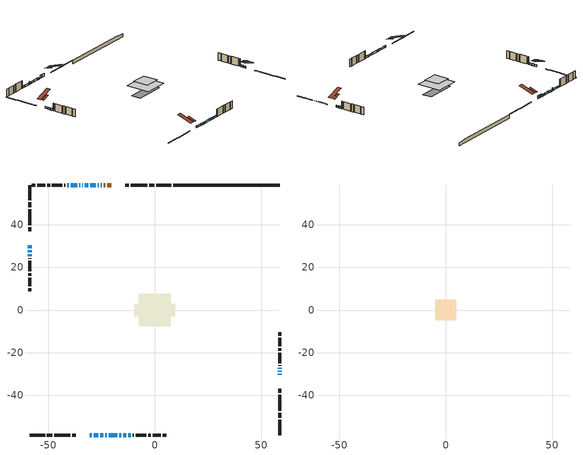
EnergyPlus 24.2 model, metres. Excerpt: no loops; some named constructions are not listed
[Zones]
conditioned space
 floor outside (Floor1 construction): -1.98,-1.98 -1.98,1.98 1.98,1.98 1.98,-1.98 z0.13
 floor outside (Floor2 construction): -0.96,-0.96 -0.96,0.96 0.96,0.96 0.96,-0.96 z0.13
 floor adiabatic (AdiabaticFloorConstruction): -7.62,-7.62 -7.62,7.62 7.62,7.62 7.62,-7.62 z2.57
 floor foundation (Slab1 construction): -9.57,-2.93 -9.57,2.93 9.57,2.93 9.57,-2.93 z-2.13
 wall outside (RimJoist1 construction): 7.85,58.76 0.67,58.76 / -58.76,-58.76 -51.59,-58.76 / -58.76,58.76 -58.76,51.59 / 58.76,-58.76 58.76,-51.59 z0.13:0.43
 wall outside (RimJoist2 construction): -0.26,58.76 -2.65,58.76 / -50.66,-58.76 -48.27,-58.76 / -58.76,50.66 -58.76,48.27 / 58.76,-50.66 58.76,-48.27 z0.13:0.43
 wall outside (RimJoist3 construction): -3.58,58.76 -11.18,58.76 / -47.34,-58.76 -39.74,-58.76 / -58.76,47.34 -58.76,39.74 / 58.76,-47.34 58.76,-39.74 z0.13:0.43
 wall outside (RimJoist4 construction): -12.11,58.76 -13.88,58.76 / -38.81,-58.76 -37.04,-58.76 / -58.76,38.81 -58.76,37.04 / 58.76,-38.81 58.76,-37.04 z0.13:0.43
 wall outside (AdiabaticWallConstruction 1): -20.41,58.76 -22.25,58.76 / -23.18,58.76 -23.98,58.76 z0.13:2.16
 wall outside (AdiabaticWallConstruction): -24.91,58.76 -25.45,58.76 / -33.84,58.76 -34.13,58.76 z0.13:1.02; -30.51,-58.76 -29.67,-58.76 / -28.75,-58.76 -26.58,-58.76 / -58.76,30.51 -58.76,28.99 / 58.76,-30.51 58.76,-29.92 / -26.37,58.76 -26.83,58.76 / -27.76,58.76 -30.42,58.76 / -31.34,58.76 -32.92,58.76 / -25.65,-58.76 -24.3,-58.76 / -23.37,-58.76 -22.65,-58.76 / -21.72,-58.76 -17.56,-58.76 / -16.63,-58.76 -15.65,-58.76 / -58.76,28.07 -58.76,27.23 / -58.76,26.31 -58.76,25.33 / -14.73,-58.76 -13.43,-58.76 / 58.76,-29 58.76,-28.6 / -12.5,-58.76 -11.17,-58.76 / 58.76,-27.68 58.76,-27.15 / -36.34,58.76 -39.39,58.76 / -40.32,58.76 -41.23,58.76 z0.13:1.35; -35.06,58.76 -35.41,58.76 z0.13:1.98
 wall outside (Wall1 construction): -42.16,58.76 -42.48,58.76 / -10.24,-58.76 -9.92,-58.76 / -58.76,24.4 -58.76,24.08 / 58.76,-26.22 58.76,-25.9 z0.13:5.01
 wall outside (Wall2 construction): -43.41,58.76 -48.31,58.76 / -8.99,-58.76 -4.09,-58.76 / -58.76,23.15 -58.76,18.25 / 58.76,-24.97 58.76,-20.07 z0.13:5.01
 wall outside (Wall3 construction): -49.24,58.76 -50.48,58.76 / -3.16,-58.76 -1.92,-58.76 / -58.76,17.32 -58.76,16.07 / 58.76,-19.14 58.76,-17.9 z0.13:5.01
 wall outside (Wall4 construction): -51.41,58.76 -55.31,58.76 / -0.99,-58.76 2.91,-58.76 / -58.76,15.15 -58.76,11.25 / 58.76,-16.97 58.76,-13.07 z0.13:5.01
 wall outside (Wall5 construction): -56.24,58.76 -57.83,58.76 / 3.84,-58.76 5.43,-58.76 / -58.76,10.32 -58.76,8.73 / 58.76,-12.14 58.76,-10.55 z0.13:5.01
 wall foundation (FoundationWall1 construction): 8.77,58.76,-2.13 8.77,58.76,0.13 53.76,58.76,0.13 53.76,58.76,-0.19 58.76,58.76,-0.19 58.76,58.76,-2.13
 window (WindowConstruction 17): -24.91,58.76 -25.45,58.76 z0.13:1.02
 window (WindowConstruction 4): -30.5,-58.76 -29.67,-58.76 z0.13:1.35
 window (WindowConstruction 5): -28.75,-58.76 -26.58,-58.76 z0.13:1.35
 window (WindowConstruction 6): -58.76,30.5 -58.76,28.99 z0.13:1.35
 window (WindowConstruction 7): 58.76,-30.5 58.76,-29.92 z0.13:1.35
 window (WindowConstruction 8): -26.38,58.76 -26.83,58.76 z0.13:1.35
 window (WindowConstruction 9): -27.76,58.76 -30.42,58.76 z0.13:1.35
 window (WindowConstruction 10): -31.34,58.76 -32.92,58.76 z0.13:1.35
 window (WindowConstruction 18): -33.85,58.76 -34.13,58.76 z0.13:1.02
 window (WindowConstruction 11): -25.65,-58.76 -24.3,-58.76 z0.13:1.35
 window (WindowConstruction 12): -23.37,-58.76 -22.65,-58.76 z0.13:1.35
 window (WindowConstruction 13): -21.72,-58.76 -17.56,-58.76 z0.13:1.35
 window (WindowConstruction 14): -16.63,-58.76 -15.65,-58.76 z0.13:1.35
 window (WindowConstruction 15): -58.76,28.07 -58.76,27.24 z0.13:1.35
 window (WindowConstruction 16): -58.76,26.31 -58.76,25.33 z0.13:1.35
 window (WindowConstruction 21): -14.73,-58.76 -13.43,-58.76 z0.13:1.35
 window (WindowConstruction 19): 58.76,-28.99 58.76,-28.6 z0.13:1.35
 window (WindowConstruction 20): -12.5,-58.76 -11.17,-58.76 z0.13:1.35
 window (WindowConstruction): 58.76,-27.68 58.76,-27.15 z0.13:1.35
 window (WindowConstruction 1): -35.06,58.76 -35.41,58.76 z0.13:1.98
 window (WindowConstruction 2): -36.34,58.76 -39.39,58.76 z0.13:1.35
 window (WindowConstruction 3): -40.32,58.76 -41.23,58.76 z0.13:1.35
 door (Door): -20.41,58.76 -22.25,58.76 z0.13:2.16
 door (Door 1): -23.18,58.76 -23.98,58.76 z0.13:2.16
 ceiling adiabatic (AdiabaticFloorConstruction): 7.62,-7.62 7.62,7.62 -7.62,7.62 -7.62,-7.62 z2.57
 roof outside (Roof2 construction): -19.48,58.76,5.01 -19.48,54.02,6.59 -18.23,54.02,6.59 -18.23,58.76,5.01; -31.43,-58.76,5.01 -31.43,-54.02,6.59 -32.68,-54.02,6.59 -32.68,-58.76,5.01; -58.76,31.43,5.01 -54.02,31.43,6.59 -54.02,32.68,6.59 -58.76,32.68,5.01; 58.76,-31.43,5.01 54.02,-31.43,6.59 54.02,-32.68,6.59 58.76,-32.68,5.01
attic - vented
 floor to conditioned space (Floor3 construction Reversed): -4.87,-4.87 -4.87,4.87 4.87,4.87 4.87,-4.87 z5.01
 roof outside (Roof1 construction): -17.3,58.76,5.01 -17.3,49.28,8.17 -14.81,49.28,8.17 -14.81,58.76,5.01; -33.61,-58.76,5.01 -33.61,-49.28,8.17 -36.11,-49.28,8.17 -36.11,-58.76,5.01; -58.76,33.61,5.01 -49.28,33.61,8.17 -49.28,36.11,8.17 -58.76,36.11,5.01; 58.76,-33.61,5.01 49.28,-33.61,8.17 49.28,-36.11,8.17 58.76,-36.11,5.01
[Schedule:Day:Interval]
clothes dryer exhaust 0 schedule day: No, 01:00, 0.123457, 02:00, 0.0740741, 03:00, 0.0493827, 04:00, 0.0246914, 05:00, 0.0493827, 06:00, 0.0740741, 07:00, 0.197531, 08:00, 0.395062, 09:00, 0.592593, 10:00, 0.839506, 11:00, 0.962963, 12:00, 1, 13:00, 0.91358, 14:00, 0.82716, 15:00, 0.716049, 16:00, 0.753086, 17:00, 0.679012, 18:00, 0.666667, 20:00, 0.62963, 21:00, 0.641975, 22:00, 0.666667, 23:00, 0.54321, 24:00, 0.296296
clothes dryer exhaust 0 schedule default day; cooling season schedule day; cooling season schedule day 2; cooling season schedule default day; exterior lighting schedule default day; natural vent schedule default day: No, 24:00, 0
cooling season schedule day 1: No, 24:00, 1
exterior lighting schedule day 10: No, 01:00, 0.552381, 03:00, 0.510952, 05:00, 0.483333, 06:00, 0.538571, 07:00, 0.607619, 08:00, 0.56619, 09:00, 0.428095, 10:00, 0.345238, 12:00, 0.331429, 13:00, 0.345238, 14:00, 0.386667, 15:00, 0.414286, 16:00, 0.483333, 17:00, 0.607619, 18:00, 0.773333, 19:00, 0.88381, 20:00, 0.939048, 21:00, 0.966667, 22:00, 0.897619, 23:00, 0.773333, 24:00, 0.649048
exterior lighting schedule day 11: No, 01:00, 0.571429, 03:00, 0.528571, 05:00, 0.5, 06:00, 0.557143, 07:00, 0.628571, 08:00, 0.585714, 09:00, 0.442857, 10:00, 0.357143, 12:00, 0.342857, 13:00, 0.357143, 14:00, 0.4, 15:00, 0.428571, 16:00, 0.5, 17:00, 0.628571, 18:00, 0.8, 19:00, 0.914286, 20:00, 0.971429, 21:00, 1, 22:00, 0.928571, 23:00, 0.8, 24:00, 0.671429
exterior lighting schedule day 4: No, 01:00, 0.4, 03:00, 0.37, 05:00, 0.35, 06:00, 0.39, 07:00, 0.44, 08:00, 0.41, 09:00, 0.31, 10:00, 0.25, 12:00, 0.24, 13:00, 0.25, 14:00, 0.28, 15:00, 0.3, 16:00, 0.35, 17:00, 0.44, 18:00, 0.56, 19:00, 0.64, 20:00, 0.68, 21:00, 0.7, 22:00, 0.65, 23:00, 0.56, 24:00, 0.47
exterior lighting schedule day 5: No, 01:00, 0.380952, 03:00, 0.352381, 05:00, 0.333333, 06:00, 0.371429, 07:00, 0.419048, 08:00, 0.390476, 09:00, 0.295238, 10:00, 0.238095, 12:00, 0.228571, 13:00, 0.238095, 14:00, 0.266667, 15:00, 0.285714, 16:00, 0.333333, 17:00, 0.419048, 18:00, 0.533333, 19:00, 0.609524, 20:00, 0.647619, 21:00, 0.666667, 22:00, 0.619048, 23:00, 0.533333, 24:00, 0.447619
exterior lighting schedule day 6: No, 01:00, 0.390476, 03:00, 0.36119, 05:00, 0.341667, 06:00, 0.380714, 07:00, 0.429524, 08:00, 0.400238, 09:00, 0.302619, 10:00, 0.244048, 12:00, 0.234286, 13:00, 0.244048, 14:00, 0.273333, 15:00, 0.292857, 16:00, 0.341667, 17:00, 0.429524, 18:00, 0.546667, 19:00, 0.624762, 20:00, 0.66381, 21:00, 0.683333, 22:00, 0.634524, 23:00, 0.546667, 24:00, 0.45881
exterior lighting schedule day 7: No, 01:00, 0.419048, 03:00, 0.387619, 05:00, 0.366667, 06:00, 0.408571, 07:00, 0.460952, 08:00, 0.429524, 09:00, 0.324762, 10:00, 0.261905, 12:00, 0.251429, 13:00, 0.261905, 14:00, 0.293333, 15:00, 0.314286, 16:00, 0.366667, 17:00, 0.460952, 18:00, 0.586667, 19:00, 0.670476, 20:00, 0.712381, 21:00, 0.733333, 22:00, 0.680952, 23:00, 0.586667, 24:00, 0.492381
exterior lighting schedule day 8: No, 01:00, 0.466667, 03:00, 0.431667, 05:00, 0.408333, 06:00, 0.455, 07:00, 0.513333, 08:00, 0.478333, 09:00, 0.361667, 10:00, 0.291667, 12:00, 0.28, 13:00, 0.291667, 14:00, 0.326667, 15:00, 0.35, 16:00, 0.408333, 17:00, 0.513333, 18:00, 0.653333, 19:00, 0.746667, 20:00, 0.793333, 21:00, 0.816667, 22:00, 0.758333, 23:00, 0.653333, 24:00, 0.548333
exterior lighting schedule day 9: No, 01:00, 0.509524, 03:00, 0.47131, 05:00, 0.445833, 06:00, 0.496786, 07:00, 0.560476, 08:00, 0.522262, 09:00, 0.394881, 10:00, 0.318452, 12:00, 0.305714, 13:00, 0.318452, 14:00, 0.356667, 15:00, 0.382143, 16:00, 0.445833, 17:00, 0.560476, 18:00, 0.713333, 19:00, 0.815238, 20:00, 0.86619, 21:00, 0.891667, 22:00, 0.827976, 23:00, 0.713333, 24:00, 0.59869
[Schedule:Week:Daily]
clothes dryer exhaust 0 schedule Week Rule - Jan1-Dec31: clothes dryer exhaust 0 schedule day, clothes dryer exhaust 0 schedule day, clothes dryer exhaust 0 schedule day, clothes dryer exhaust 0 schedule day, clothes dryer exhaust 0 schedule day, clothes dryer exhaust 0 schedule day, clothes dryer exhaust 0 schedule day, clothes dryer exhaust 0 schedule default day, clothes dryer exhaust 0 schedule default day, clothes dryer exhaust 0 schedule default day, clothes dryer exhaust 0 schedule default day, clothes dryer exhaust 0 schedule default day
cooling season schedule Week Rule - Jan1-May26: cooling season schedule day, cooling season schedule day, cooling season schedule day, cooling season schedule day, cooling season schedule day, cooling season schedule day, cooling season schedule day, cooling season schedule default day, cooling season schedule default day, cooling season schedule default day, cooling season schedule default day, cooling season schedule default day
cooling season schedule Week Rule - May27-Jun2: cooling season schedule day, cooling season schedule day, cooling season schedule day, cooling season schedule day, cooling season schedule day, cooling season schedule day 1, cooling season schedule day 1, cooling season schedule default day, cooling season schedule default day, cooling season schedule default day, cooling season schedule default day, cooling season schedule default day
cooling season schedule Week Rule - Jun3-Sep29: cooling season schedule day 1, cooling season schedule day 1, cooling season schedule day 1, cooling season schedule day 1, cooling season schedule day 1, cooling season schedule day 1, cooling season schedule day 1, cooling season schedule default day, cooling season schedule default day, cooling season schedule default day, cooling season schedule default day, cooling season schedule default day
cooling season schedule Week Rule - Sep30-Oct6: cooling season schedule day 1, cooling season schedule day 2, cooling season schedule day 2, cooling season schedule day 2, cooling season schedule day 2, cooling season schedule day 2, cooling season schedule day 2, cooling season schedule default day, cooling season schedule default day, cooling season schedule default day, cooling season schedule default day, cooling season schedule default day
cooling season schedule Week Rule - Oct7-Dec31: cooling season schedule day 2, cooling season schedule day 2, cooling season schedule day 2, cooling season schedule day 2, cooling season schedule day 2, cooling season schedule day 2, cooling season schedule day 2, cooling season schedule default day, cooling season schedule default day, cooling season schedule default day, cooling season schedule default day, cooling season schedule default day
exterior lighting schedule Week Rule - May6-May26: exterior lighting schedule day 4, exterior lighting schedule day 4, exterior lighting schedule day 4, exterior lighting schedule day 4, exterior lighting schedule day 4, exterior lighting schedule day 4, exterior lighting schedule day 4, exterior lighting schedule default day, exterior lighting schedule default day, exterior lighting schedule default day, exterior lighting schedule default day, exterior lighting schedule default day
exterior lighting schedule Week Rule - May27-Jun2: exterior lighting schedule day 4, exterior lighting schedule day 4, exterior lighting schedule day 4, exterior lighting schedule day 4, exterior lighting schedule day 4, exterior lighting schedule day 5, exterior lighting schedule day 5, exterior lighting schedule default day, exterior lighting schedule default day, exterior lighting schedule default day, exterior lighting schedule default day, exterior lighting schedule default day
exterior lighting schedule Week Rule - Jun3-Jun30: exterior lighting schedule day 5, exterior lighting schedule day 5, exterior lighting schedule day 5, exterior lighting schedule day 5, exterior lighting schedule day 5, exterior lighting schedule day 5, exterior lighting schedule day 5, exterior lighting schedule default day, exterior lighting schedule default day, exterior lighting schedule default day, exterior lighting schedule default day, exterior lighting schedule default day
exterior lighting schedule Week Rule - Jul1-Jul28: exterior lighting schedule day 6, exterior lighting schedule day 6, exterior lighting schedule day 6, exterior lighting schedule day 6, exterior lighting schedule day 6, exterior lighting schedule day 6, exterior lighting schedule day 6, exterior lighting schedule default day, exterior lighting schedule default day, exterior lighting schedule default day, exterior lighting schedule default day, exterior lighting schedule default day
exterior lighting schedule Week Rule - Jul29-Aug4: exterior lighting schedule day 6, exterior lighting schedule day 6, exterior lighting schedule day 6, exterior lighting schedule day 7, exterior lighting schedule day 7, exterior lighting schedule day 7, exterior lighting schedule day 7, exterior lighting schedule default day, exterior lighting schedule default day, exterior lighting schedule default day, exterior lighting schedule default day, exterior lighting schedule default day
exterior lighting schedule Week Rule - Aug5-Aug25: exterior lighting schedule day 7, exterior lighting schedule day 7, exterior lighting schedule day 7, exterior lighting schedule day 7, exterior lighting schedule day 7, exterior lighting schedule day 7, exterior lighting schedule day 7, exterior lighting schedule default day, exterior lighting schedule default day, exterior lighting schedule default day, exterior lighting schedule default day, exterior lighting schedule default day
exterior lighting schedule Week Rule - Aug26-Sep1: exterior lighting schedule day 7, exterior lighting schedule day 7, exterior lighting schedule day 7, exterior lighting schedule day 7, exterior lighting schedule day 7, exterior lighting schedule day 7, exterior lighting schedule day 8, exterior lighting schedule default day, exterior lighting schedule default day, exterior lighting schedule default day, exterior lighting schedule default day, exterior lighting schedule default day
exterior lighting schedule Week Rule - Sep2-Sep29: exterior lighting schedule day 8, exterior lighting schedule day 8, exterior lighting schedule day 8, exterior lighting schedule day 8, exterior lighting schedule day 8, exterior lighting schedule day 8, exterior lighting schedule day 8, exterior lighting schedule default day, exterior lighting schedule default day, exterior lighting schedule default day, exterior lighting schedule default day, exterior lighting schedule default day
exterior lighting schedule Week Rule - Sep30-Oct6: exterior lighting schedule day 8, exterior lighting schedule day 9, exterior lighting schedule day 9, exterior lighting schedule day 9, exterior lighting schedule day 9, exterior lighting schedule day 9, exterior lighting schedule day 9, exterior lighting schedule default day, exterior lighting schedule default day, exterior lighting schedule default day, exterior lighting schedule default day, exterior lighting schedule default day
exterior lighting schedule Week Rule - Oct7-Oct27: exterior lighting schedule day 9, exterior lighting schedule day 9, exterior lighting schedule day 9, exterior lighting schedule day 9, exterior lighting schedule day 9, exterior lighting schedule day 9, exterior lighting schedule day 9, exterior lighting schedule default day, exterior lighting schedule default day, exterior lighting schedule default day, exterior lighting schedule default day, exterior lighting schedule default day
exterior lighting schedule Week Rule - Oct28-Nov3: exterior lighting schedule day 9, exterior lighting schedule day 9, exterior lighting schedule day 9, exterior lighting schedule day 9, exterior lighting schedule day 10, exterior lighting schedule day 10, exterior lighting schedule day 10, exterior lighting schedule default day, exterior lighting schedule default day, exterior lighting schedule default day, exterior lighting schedule default day, exterior lighting schedule default day
exterior lighting schedule Week Rule - Nov4-Nov24: exterior lighting schedule day 10, exterior lighting schedule day 10, exterior lighting schedule day 10, exterior lighting schedule day 10, exterior lighting schedule day 10, exterior lighting schedule day 10, exterior lighting schedule day 10, exterior lighting schedule default day, exterior lighting schedule default day, exterior lighting schedule default day, exterior lighting schedule default day, exterior lighting schedule default day
exterior lighting schedule Week Rule - Nov25-Dec1: exterior lighting schedule day 10, exterior lighting schedule day 10, exterior lighting schedule day 10, exterior lighting schedule day 10, exterior lighting schedule day 10, exterior lighting schedule day 10, exterior lighting schedule day 11, exterior lighting schedule default day, exterior lighting schedule default day, exterior lighting schedule default day, exterior lighting schedule default day, exterior lighting schedule default day
exterior lighting schedule Week Rule - Dec2-Dec31: exterior lighting schedule day 11, exterior lighting schedule day 11, exterior lighting schedule day 11, exterior lighting schedule day 11, exterior lighting schedule day 11, exterior lighting schedule day 11, exterior lighting schedule day 11, exterior lighting schedule default day, exterior lighting schedule default day, exterior lighting schedule default day, exterior lighting schedule default day, exterior lighting schedule default day
natural vent schedule Week Rule - Jan1-Dec31: natural vent schedule default day, natural vent schedule default day, natural vent schedule default day, natural vent schedule default day, natural vent schedule default day, natural vent schedule default day, natural vent schedule default day, natural vent schedule default day, natural vent schedule default day, natural vent schedule default day, natural vent schedule default day, natural vent schedule default day
[Schedule:Year]
clothes dryer exhaust 0 schedule: clothes dryer exhaust 0 schedule Week Rule - Jan1-Dec31, 1, 1, 12, 31
cooling season schedule: cooling season schedule Week Rule - Jan1-May26, 1, 1, 5, 26, cooling season schedule Week Rule - May27-Jun2, 5, 27, 6, 2, cooling season schedule Week Rule - Jun3-Sep29, 6, 3, 9, 29, cooling season schedule Week Rule - Sep30-Oct6, 9, 30, 10, 6, cooling season schedule Week Rule - Oct7-Dec31, 10, 7, 12, 31
natural vent schedule: natural vent schedule Week Rule - Jan1-Dec31, 1, 1, 12, 31
